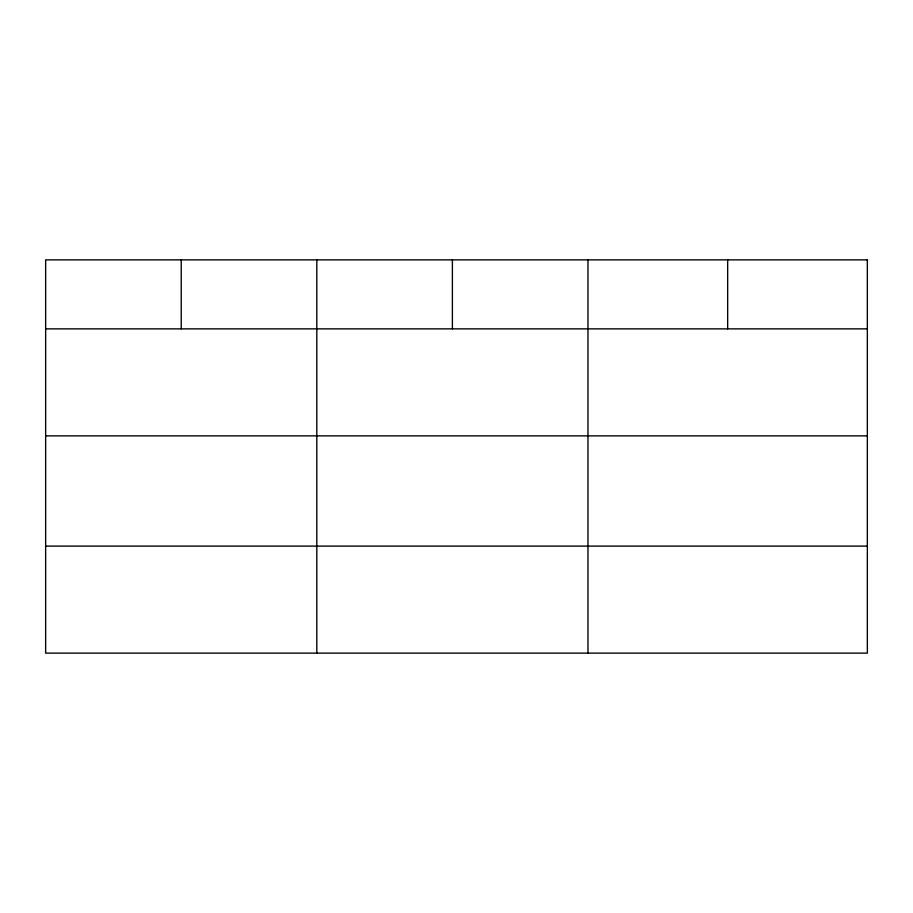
<?xml version="1.0" encoding="UTF-8"?>
<svg xmlns="http://www.w3.org/2000/svg" width="913" height="913" viewBox="0 0 913 913"><rect width="100%" height="100%" fill="white"/><g stroke="black" fill="none" stroke-linecap="round" stroke-linejoin="round"><path stroke-width="1.37" d="M45.65 328.863L867.35 328.863M45.65 435.866L867.35 435.866M45.65 546.111L867.35 546.111M727.661 259.874L727.661 328.863M587.972 259.874L587.972 653.126M452.392 259.874L452.392 328.863M316.811 259.874L316.811 653.126M181.231 259.874L181.231 328.863M867.35 259.874L45.65 259.874L45.65 653.126L867.35 653.126L867.35 259.874"/></g></svg>
